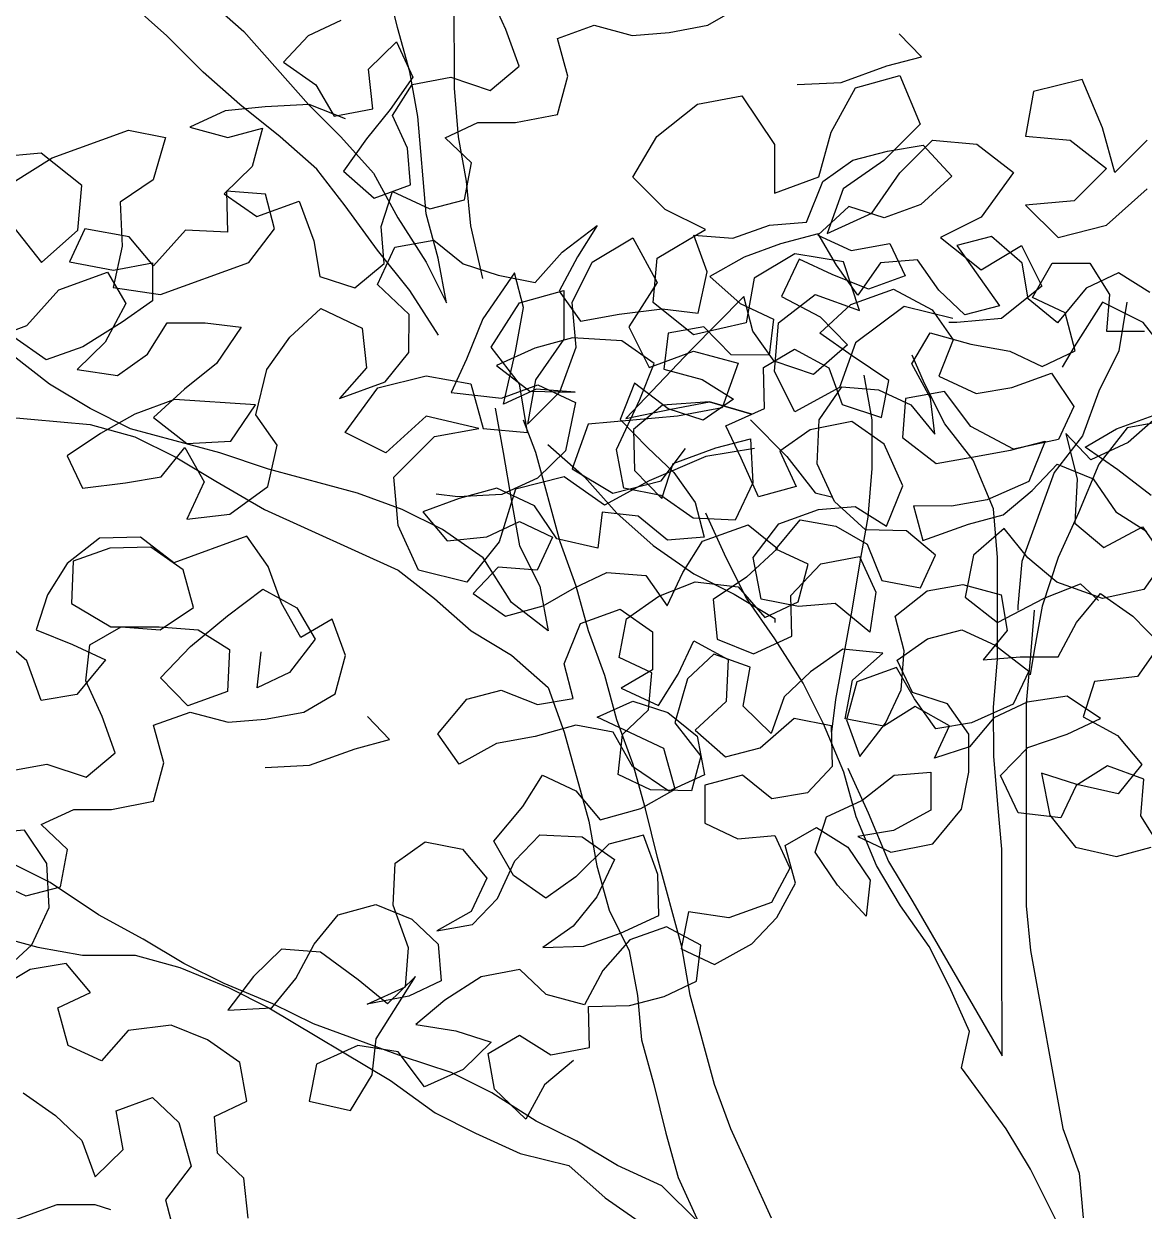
# Model space of a CAD drawing. Header units: millimetres. Extents: x 2622 to 2811, y 687 to 801.
# Drawn here: x 2710.1377 to 2710.4702, y 773.4373 to 773.7896 of the extents above; entities that cross this region are included whole.
import ezdxf

# ---------------------------------------------------------------- set-up
doc = ezdxf.new("R2010")
doc.units = ezdxf.units.MM
doc.layers.add('CHIOMA', color=94, linetype='Continuous')
doc.layers.add('tronco', color=36, linetype='Continuous')

msp = doc.modelspace()

# ---------------------------------------------------------------- linework, layer by layer
at = {"layer": 'CHIOMA'}
for p, q in [((2710.28078, 773.78789), (2710.27594, 773.79841)), ((2710.34068, 773.78917), (2710.34996, 773.79458)), ((2710.23174, 773.79055), (2710.22212, 773.78604)), ((2710.28472, 773.77704), (2710.28078, 773.78789)), ((2710.29606, 773.78525), (2710.30691, 773.78919)), ((2710.30691, 773.78919), (2710.31825, 773.78614)), ((2710.31825, 773.78614), (2710.32917, 773.78704)), ((2710.32917, 773.78704), (2710.34068, 773.78917)), ((2710.40406, 773.77984), (2710.3975, 773.78667)), ((2710.22212, 773.78604), (2710.21472, 773.77824)), ((2710.24003, 773.77617), (2710.24833, 773.78429)), ((2710.24833, 773.78429), (2710.25317, 773.77378)), ((2710.2991, 773.77408), (2710.29606, 773.78525)), ((2710.39379, 773.77714), (2710.40406, 773.77984)), ((2710.21472, 773.77824), (2710.22433, 773.77149)), ((2710.24125, 773.76434), (2710.24003, 773.77617)), ((2710.27609, 773.76982), (2710.28472, 773.77704)), ((2710.38023, 773.77222), (2710.39379, 773.77714)), ((2710.25317, 773.77378), (2710.24643, 773.76417)), ((2710.25292, 773.77164), (2710.26443, 773.77377)), ((2710.26443, 773.77377), (2710.27609, 773.76982)), ((2710.29605, 773.76274), (2710.2991, 773.77408)), ((2710.38447, 773.77065), (2710.39768, 773.77427)), ((2710.39768, 773.77427), (2710.40371, 773.75985)), ((2710.45178, 773.77311), (2710.43735, 773.7695)), ((2710.4578, 773.7587), (2710.45178, 773.77311)), ((2710.22433, 773.77149), (2710.22975, 773.76221)), ((2710.24708, 773.76236), (2710.25292, 773.77164)), ((2710.36717, 773.77157), (2710.38023, 773.77222)), ((2710.37727, 773.75742), (2710.38447, 773.77065)), ((2710.43735, 773.7695), (2710.43496, 773.75627)), ((2710.22236, 773.76566), (2710.20929, 773.76501)), ((2710.23312, 773.76138), (2710.22236, 773.76566)), ((2710.32558, 773.75617), (2710.33759, 773.7658)), ((2710.33759, 773.7658), (2710.35081, 773.76821)), ((2710.35081, 773.76821), (2710.36044, 773.7538)), ((2710.19746, 773.76379), (2710.18694, 773.75895)), ((2710.20929, 773.76501), (2710.19746, 773.76379)), ((2710.22975, 773.76221), (2710.24125, 773.76434)), ((2710.24643, 773.76417), (2710.23936, 773.75546)), ((2710.2516, 773.75274), (2710.24708, 773.76236)), ((2710.28364, 773.76028), (2710.29605, 773.76274)), ((2710.18694, 773.75895), (2710.19828, 773.7559)), ((2710.19828, 773.7559), (2710.20855, 773.7586)), ((2710.20855, 773.7586), (2710.2055, 773.74727)), ((2710.26277, 773.75578), (2710.27239, 773.76029)), ((2710.27239, 773.76029), (2710.28364, 773.76028)), ((2710.40371, 773.75985), (2710.3929, 773.74902)), ((2710.46142, 773.74548), (2710.4578, 773.7587)), ((2710.14614, 773.74984), (2710.16874, 773.75804)), ((2710.16874, 773.75804), (2710.17974, 773.7559)), ((2710.17974, 773.7559), (2710.17612, 773.74333)), ((2710.23936, 773.75546), (2710.23261, 773.74586)), ((2710.27057, 773.74838), (2710.26277, 773.75578)), ((2710.31838, 773.74414), (2710.32558, 773.75617)), ((2710.37367, 773.74419), (2710.37727, 773.75742)), ((2710.39771, 773.74542), (2710.40732, 773.75504)), ((2710.40732, 773.75504), (2710.42054, 773.75385)), ((2710.43496, 773.75627), (2710.44819, 773.75508)), ((2710.44819, 773.75508), (2710.45901, 773.74668)), ((2710.47102, 773.7551), (2710.46142, 773.74548)), ((2710.25249, 773.74182), (2710.2516, 773.75274)), ((2710.36044, 773.7538), (2710.36045, 773.73937)), ((2710.38373, 773.74912), (2710.394, 773.75182)), ((2710.394, 773.75182), (2710.4046, 773.75362)), ((2710.4046, 773.75362), (2710.41306, 773.74441)), ((2710.42054, 773.75385), (2710.43137, 773.74545)), ((2710.14288, 773.7512), (2710.12966, 773.74998)), ((2710.13447, 773.74253), (2710.14614, 773.74984)), ((2710.15491, 773.74159), (2710.14288, 773.7512)), ((2710.26843, 773.73737), (2710.27057, 773.74838)), ((2710.37477, 773.7428), (2710.38373, 773.74912)), ((2710.3929, 773.74902), (2710.38089, 773.7406)), ((2710.2055, 773.74727), (2710.1972, 773.73914)), ((2710.23261, 773.74586), (2710.24165, 773.73788)), ((2710.38931, 773.73339), (2710.39771, 773.74542)), ((2710.41306, 773.74441), (2710.40385, 773.73596)), ((2710.43137, 773.74545), (2710.42176, 773.73222)), ((2710.45901, 773.74668), (2710.4494, 773.73705)), ((2710.15372, 773.72837), (2710.15491, 773.74159)), ((2710.17612, 773.74333), (2710.16626, 773.73668)), ((2710.24165, 773.73788), (2710.25249, 773.74182)), ((2710.328, 773.73454), (2710.31838, 773.74414)), ((2710.36045, 773.73937), (2710.37367, 773.74419)), ((2710.36992, 773.7308), (2710.37477, 773.7428)), ((2710.1972, 773.73914), (2710.20681, 773.7324)), ((2710.19781, 773.73995), (2710.19813, 773.72779)), ((2710.20939, 773.73904), (2710.19781, 773.73995)), ((2710.2121, 773.72877), (2710.20939, 773.73904)), ((2710.2437, 773.72942), (2710.24707, 773.73985)), ((2710.24707, 773.73985), (2710.25816, 773.73467)), ((2710.25816, 773.73467), (2710.26843, 773.73737)), ((2710.38089, 773.7406), (2710.37609, 773.72737)), ((2710.45903, 773.72985), (2710.47104, 773.74068)), ((2710.16626, 773.73668), (2710.16691, 773.72362)), ((2710.20681, 773.7324), (2710.21946, 773.73699)), ((2710.21946, 773.73699), (2710.22373, 773.72524)), ((2710.34003, 773.72854), (2710.328, 773.73454)), ((2710.38257, 773.7354), (2710.37337, 773.72694)), ((2710.39301, 773.73202), (2710.38257, 773.7354)), ((2710.40385, 773.73596), (2710.39301, 773.73202)), ((2710.4494, 773.73705), (2710.43498, 773.73584)), ((2710.43498, 773.73584), (2710.44461, 773.72623)), ((2710.35899, 773.72991), (2710.36992, 773.7308)), ((2710.37609, 773.72737), (2710.38931, 773.73339)), ((2710.42176, 773.73222), (2710.40975, 773.7262)), ((2710.13448, 773.72955), (2710.14291, 773.71874)), ((2710.14291, 773.71874), (2710.15372, 773.72837)), ((2710.15582, 773.7288), (2710.15121, 773.71894)), ((2710.16896, 773.72641), (2710.15582, 773.7288)), ((2710.18564, 773.72837), (2710.17619, 773.71778)), ((2710.19813, 773.72779), (2710.18564, 773.72837)), ((2710.20445, 773.71883), (2710.2121, 773.72877)), ((2710.24459, 773.71849), (2710.2437, 773.72942)), ((2710.29745, 773.72189), (2710.30789, 773.72977)), ((2710.30789, 773.72977), (2710.30205, 773.72049)), ((2710.32561, 773.72011), (2710.34003, 773.72854)), ((2710.33656, 773.72688), (2710.34814, 773.72597)), ((2710.3405, 773.71603), (2710.33656, 773.72688)), ((2710.34814, 773.72597), (2710.35899, 773.72991)), ((2710.37346, 773.72731), (2710.36228, 773.72428)), ((2710.37337, 773.72694), (2710.38322, 773.72233)), ((2710.37888, 773.71803), (2710.37346, 773.72731)), ((2710.44461, 773.72623), (2710.45903, 773.72985)), ((2710.16691, 773.72362), (2710.16419, 773.71138)), ((2710.17619, 773.71778), (2710.16896, 773.72641)), ((2710.22373, 773.72524), (2710.22553, 773.71464)), ((2710.24265, 773.71223), (2710.24783, 773.72332)), ((2710.24783, 773.72332), (2710.25933, 773.72545)), ((2710.25933, 773.72545), (2710.26804, 773.71838)), ((2710.30638, 773.71889), (2710.3184, 773.72611)), ((2710.3184, 773.72611), (2710.32562, 773.7129)), ((2710.36228, 773.72428), (2710.35144, 773.72035)), ((2710.38322, 773.72233), (2710.39473, 773.72446)), ((2710.39473, 773.72446), (2710.39924, 773.71485)), ((2710.40975, 773.7262), (2710.42178, 773.71659)), ((2710.42489, 773.72654), (2710.41462, 773.72384)), ((2710.41462, 773.72384), (2710.42726, 773.70592)), ((2710.42178, 773.71659), (2710.43379, 773.72382)), ((2710.43392, 773.71857), (2710.42489, 773.72654)), ((2710.43379, 773.72382), (2710.43981, 773.7118)), ((2710.28948, 773.71286), (2710.29745, 773.72189)), ((2710.30205, 773.72049), (2710.29654, 773.71031)), ((2710.32442, 773.70689), (2710.32561, 773.72011)), ((2710.35144, 773.72035), (2710.34125, 773.7146)), ((2710.36648, 773.72135), (2710.35447, 773.71413)), ((2710.36778, 773.7198), (2710.36259, 773.70871)), ((2710.38091, 773.71896), (2710.36648, 773.72135)), ((2710.37763, 773.71519), (2710.36778, 773.7198)), ((2710.15121, 773.71894), (2710.16436, 773.71655)), ((2710.16436, 773.71655), (2710.17586, 773.71868)), ((2710.17586, 773.71868), (2710.17585, 773.70743)), ((2710.17824, 773.70932), (2710.20445, 773.71883)), ((2710.23596, 773.71127), (2710.24459, 773.71849)), ((2710.26804, 773.71838), (2710.27847, 773.715)), ((2710.30038, 773.70687), (2710.30638, 773.71889)), ((2710.3852, 773.70907), (2710.37888, 773.71803)), ((2710.38573, 773.70454), (2710.38091, 773.71896)), ((2710.39194, 773.71868), (2710.3852, 773.70907)), ((2710.40287, 773.71957), (2710.39194, 773.71868)), ((2710.40919, 773.71062), (2710.40287, 773.71957)), ((2710.43572, 773.70797), (2710.43392, 773.71857)), ((2710.43708, 773.70842), (2710.44283, 773.71861)), ((2710.44283, 773.71861), (2710.45408, 773.71861)), ((2710.45408, 773.71861), (2710.45992, 773.70933)), ((2710.14809, 773.71065), (2710.16255, 773.7159)), ((2710.16255, 773.7159), (2710.16797, 773.70661)), ((2710.22553, 773.71464), (2710.23596, 773.71127)), ((2710.28332, 773.71574), (2710.27394, 773.70211)), ((2710.27847, 773.715), (2710.28948, 773.71286)), ((2710.28602, 773.70547), (2710.28332, 773.71574)), ((2710.32562, 773.7129), (2710.31722, 773.69967)), ((2710.33778, 773.70379), (2710.3405, 773.71603)), ((2710.34125, 773.7146), (2710.35028, 773.70663)), ((2710.35447, 773.71413), (2710.35207, 773.7009)), ((2710.38839, 773.71091), (2710.37763, 773.71519)), ((2710.39924, 773.71485), (2710.38839, 773.71091)), ((2710.46259, 773.71568), (2710.45298, 773.71116)), ((2710.47187, 773.70984), (2710.46259, 773.71568)), ((2710.13863, 773.70006), (2710.14809, 773.71065)), ((2710.16419, 773.71138), (2710.17824, 773.70932)), ((2710.25201, 773.70335), (2710.24265, 773.71223)), ((2710.28476, 773.70685), (2710.29798, 773.71047)), ((2710.29654, 773.71031), (2710.30286, 773.70135)), ((2710.29798, 773.71047), (2710.29799, 773.69604)), ((2710.36169, 773.70091), (2710.3725, 773.70934)), ((2710.3725, 773.70934), (2710.38573, 773.70454)), ((2710.38314, 773.70628), (2710.39579, 773.71087)), ((2710.39579, 773.71087), (2710.40721, 773.70478)), ((2710.41699, 773.70322), (2710.40919, 773.71062)), ((2710.43981, 773.7118), (2710.4278, 773.70217)), ((2710.45298, 773.71116), (2710.44443, 773.7009)), ((2710.45992, 773.70933), (2710.45902, 773.69841)), ((2710.16797, 773.70661), (2710.16188, 773.69519)), ((2710.17585, 773.70743), (2710.16689, 773.70111)), ((2710.27635, 773.69362), (2710.28476, 773.70685)), ((2710.3016, 773.69364), (2710.30038, 773.70687)), ((2710.33645, 773.69728), (2710.32442, 773.70689)), ((2710.35134, 773.70872), (2710.33564, 773.69279)), ((2710.35028, 773.70663), (2710.36013, 773.70202)), ((2710.35404, 773.69844), (2710.35134, 773.70872)), ((2710.36259, 773.70871), (2710.37401, 773.70262)), ((2710.37393, 773.69782), (2710.38314, 773.70628)), ((2710.39895, 773.70575), (2710.38453, 773.69492)), ((2710.41338, 773.70216), (2710.39895, 773.70575)), ((2710.42726, 773.70592), (2710.41699, 773.70322)), ((2710.44443, 773.7009), (2710.43572, 773.70797)), ((2710.4467, 773.7039), (2710.43708, 773.70842)), ((2710.45785, 773.70701), (2710.44944, 773.69378)), ((2710.46987, 773.70101), (2710.45785, 773.70701)), ((2710.2166, 773.69664), (2710.2258, 773.7051)), ((2710.2258, 773.7051), (2710.23812, 773.69934)), ((2710.252, 773.6921), (2710.25201, 773.70335)), ((2710.27394, 773.70211), (2710.26909, 773.69012)), ((2710.28363, 773.69233), (2710.28602, 773.70547)), ((2710.30286, 773.70135), (2710.31436, 773.70348)), ((2710.31436, 773.70348), (2710.3271, 773.70503)), ((2710.3271, 773.70503), (2710.33778, 773.70379)), ((2710.37401, 773.70262), (2710.38214, 773.69432)), ((2710.40721, 773.70478), (2710.41353, 773.69582)), ((2710.4278, 773.70217), (2710.41458, 773.70096)), ((2710.44974, 773.69257), (2710.4467, 773.7039)), ((2710.11513, 773.69153), (2710.13863, 773.70006)), ((2710.16689, 773.70111), (2710.15522, 773.6938)), ((2710.17445, 773.69157), (2710.18028, 773.70085)), ((2710.18028, 773.70085), (2710.19154, 773.70085)), ((2710.19154, 773.70085), (2710.20222, 773.69961)), ((2710.20222, 773.69961), (2710.1949, 773.68877)), ((2710.23812, 773.69934), (2710.23935, 773.68751)), ((2710.31722, 773.69967), (2710.32324, 773.68765)), ((2710.33951, 773.69965), (2710.32891, 773.69785)), ((2710.35207, 773.7009), (2710.33645, 773.69728)), ((2710.34764, 773.69135), (2710.33951, 773.69965)), ((2710.36013, 773.70202), (2710.35889, 773.69134)), ((2710.3605, 773.68649), (2710.36169, 773.70091)), ((2710.41458, 773.70096), (2710.41218, 773.70096)), ((2710.4783, 773.6902), (2710.46987, 773.70101)), ((2710.14438, 773.68987), (2710.13477, 773.69661)), ((2710.16188, 773.69519), (2710.15358, 773.68707)), ((2710.20985, 773.68703), (2710.2166, 773.69664)), ((2710.30056, 773.69642), (2710.28938, 773.69339)), ((2710.29799, 773.69604), (2710.28959, 773.68402)), ((2710.31518, 773.69559), (2710.30056, 773.69642)), ((2710.32479, 773.68885), (2710.31518, 773.69559)), ((2710.32891, 773.69785), (2710.32767, 773.68717)), ((2710.36036, 773.68948), (2710.35404, 773.69844)), ((2710.38354, 773.69108), (2710.37393, 773.69782)), ((2710.40127, 773.68868), (2710.40669, 773.69796)), ((2710.40669, 773.69796), (2710.41877, 773.6946)), ((2710.41353, 773.69582), (2710.40925, 773.68506)), ((2710.45902, 773.69841), (2710.47028, 773.69841)), ((2710.15522, 773.6938), (2710.14438, 773.68987)), ((2710.16549, 773.68525), (2710.17445, 773.69157)), ((2710.24493, 773.68339), (2710.252, 773.6921)), ((2710.28478, 773.68281), (2710.27635, 773.69362)), ((2710.28938, 773.69339), (2710.27796, 773.68822)), ((2710.28009, 773.67672), (2710.28363, 773.69233)), ((2710.2968, 773.68042), (2710.3016, 773.69364)), ((2710.33564, 773.69279), (2710.3164, 773.67251)), ((2710.32324, 773.68765), (2710.33646, 773.69247)), ((2710.33646, 773.69247), (2710.34968, 773.68888)), ((2710.35717, 773.68764), (2710.36645, 773.69306)), ((2710.36645, 773.69306), (2710.37664, 773.68755)), ((2710.38214, 773.69432), (2710.37203, 773.68553)), ((2710.38453, 773.69492), (2710.37974, 773.6817)), ((2710.41877, 773.6946), (2710.43027, 773.69247)), ((2710.43027, 773.69247), (2710.43989, 773.68796)), ((2710.43989, 773.68796), (2710.44974, 773.69257)), ((2710.44944, 773.69378), (2710.44584, 773.68777)), ((2710.1949, 773.68877), (2710.18537, 773.68121)), ((2710.26909, 773.69012), (2710.26448, 773.68026)), ((2710.27796, 773.68822), (2710.2879, 773.68057)), ((2710.32051, 773.67809), (2710.32479, 773.68885)), ((2710.34968, 773.68888), (2710.34489, 773.67565)), ((2710.35889, 773.69134), (2710.34764, 773.69135)), ((2710.37203, 773.68553), (2710.36036, 773.68948)), ((2710.39438, 773.68376), (2710.38354, 773.69108)), ((2710.40678, 773.67849), (2710.40127, 773.68868)), ((2710.15358, 773.68707), (2710.16549, 773.68525)), ((2710.20656, 773.67356), (2710.20985, 773.68703)), ((2710.23935, 773.68751), (2710.23137, 773.67847)), ((2710.24271, 773.68157), (2710.25713, 773.68519)), ((2710.25713, 773.68519), (2710.27035, 773.6828)), ((2710.32767, 773.68717), (2710.33901, 773.68412)), ((2710.35749, 773.67548), (2710.35717, 773.68764)), ((2710.36652, 773.67447), (2710.3605, 773.68649)), ((2710.37664, 773.68755), (2710.38057, 773.6767)), ((2710.40925, 773.68506), (2710.42034, 773.67988)), ((2710.43094, 773.68168), (2710.44269, 773.68595)), ((2710.44269, 773.68595), (2710.44934, 773.67608)), ((2710.18537, 773.68121), (2710.17616, 773.67276)), ((2710.23137, 773.67847), (2710.24493, 773.68339)), ((2710.23311, 773.66834), (2710.24271, 773.68157)), ((2710.27035, 773.6828), (2710.27397, 773.66958)), ((2710.27943, 773.67853), (2710.29028, 773.68246)), ((2710.2897, 773.68123), (2710.28009, 773.67672)), ((2710.2872, 773.66839), (2710.28478, 773.68281)), ((2710.28959, 773.68402), (2710.28719, 773.67079)), ((2710.30129, 773.68032), (2710.2897, 773.68123)), ((2710.29028, 773.68246), (2710.30137, 773.67728)), ((2710.31896, 773.68298), (2710.31468, 773.67222)), ((2710.3289, 773.67534), (2710.31896, 773.68298)), ((2710.33901, 773.68412), (2710.34829, 773.67828)), ((2710.37974, 773.6817), (2710.36652, 773.67447)), ((2710.37376, 773.67206), (2710.38041, 773.68193)), ((2710.38041, 773.68193), (2710.39134, 773.68103)), ((2710.39134, 773.68103), (2710.40095, 773.67652)), ((2710.39224, 773.67275), (2710.39438, 773.68376)), ((2710.42034, 773.67988), (2710.43094, 773.68168)), ((2710.18241, 773.67809), (2710.17066, 773.67383)), ((2710.20648, 773.6766), (2710.18241, 773.67809)), ((2710.26448, 773.68026), (2710.27943, 773.67853)), ((2710.28719, 773.67079), (2710.2968, 773.68042)), ((2710.2879, 773.68057), (2710.30129, 773.68032)), ((2710.3136, 773.66331), (2710.32051, 773.67809)), ((2710.34829, 773.67828), (2710.33933, 773.67196)), ((2710.39939, 773.67842), (2710.39848, 773.66683)), ((2710.41089, 773.68054), (2710.39939, 773.67842)), ((2710.40802, 773.66781), (2710.40678, 773.67849)), ((2710.41877, 773.67011), (2710.41089, 773.68054)), ((2710.19916, 773.66576), (2710.20648, 773.6766)), ((2710.27757, 773.67559), (2710.27999, 773.66237)), ((2710.30137, 773.67728), (2710.2984, 773.6629)), ((2710.3164, 773.67251), (2710.32971, 773.67529)), ((2710.32725, 773.67644), (2710.31862, 773.66922)), ((2710.34121, 773.67742), (2710.32725, 773.67644)), ((2710.33933, 773.67196), (2710.3289, 773.67534)), ((2710.32971, 773.67529), (2710.34121, 773.67742)), ((2710.34489, 773.67565), (2710.33167, 773.67324)), ((2710.35378, 773.6738), (2710.34121, 773.67742)), ((2710.34121, 773.67742), (2710.35378, 773.6738)), ((2710.34607, 773.67032), (2710.35749, 773.67548)), ((2710.38057, 773.6767), (2710.39224, 773.67275)), ((2710.40095, 773.67652), (2710.40802, 773.66781)), ((2710.44934, 773.67608), (2710.44473, 773.66623)), ((2710.17066, 773.67383), (2710.16047, 773.66808)), ((2710.17616, 773.67276), (2710.1861, 773.66511)), ((2710.21288, 773.6646), (2710.20656, 773.67356)), ((2710.25714, 773.67317), (2710.24513, 773.66234)), ((2710.27277, 773.66958), (2710.25714, 773.67317)), ((2710.28961, 773.66238), (2710.28599, 773.67199)), ((2710.30522, 773.67081), (2710.30043, 773.65758)), ((2710.33167, 773.67324), (2710.30522, 773.67081)), ((2710.31468, 773.67222), (2710.32281, 773.66392)), ((2710.38345, 773.67161), (2710.37104, 773.66915)), ((2710.37311, 773.659), (2710.37376, 773.67206)), ((2710.39306, 773.66486), (2710.38345, 773.67161)), ((2710.46199, 773.66942), (2710.47283, 773.67336)), ((2710.47448, 773.67336), (2710.46545, 773.66538)), ((2710.16047, 773.66808), (2710.1506, 773.66144)), ((2710.24513, 773.66234), (2710.23311, 773.66834)), ((2710.24754, 773.65513), (2710.25955, 773.66716)), ((2710.25955, 773.66716), (2710.27277, 773.66958)), ((2710.27397, 773.66958), (2710.2872, 773.66839)), ((2710.31862, 773.66922), (2710.31894, 773.65706)), ((2710.35058, 773.6607), (2710.34607, 773.67032)), ((2710.37104, 773.66915), (2710.36208, 773.66283)), ((2710.43142, 773.66344), (2710.41877, 773.67011)), ((2710.44696, 773.668), (2710.45026, 773.65453)), ((2710.45436, 773.6602), (2710.44696, 773.668)), ((2710.4527, 773.66401), (2710.46199, 773.66942)), ((2710.17845, 773.65517), (2710.18552, 773.66388)), ((2710.18552, 773.66388), (2710.19126, 773.65369)), ((2710.1861, 773.66511), (2710.19916, 773.66576)), ((2710.21016, 773.65236), (2710.21288, 773.6646)), ((2710.29321, 773.66479), (2710.30404, 773.65518)), ((2710.32281, 773.66392), (2710.33061, 773.65652)), ((2710.32688, 773.654), (2710.33408, 773.66362)), ((2710.33044, 773.65919), (2710.34309, 773.66378)), ((2710.35451, 773.66364), (2710.34009, 773.66123)), ((2710.34309, 773.66378), (2710.35337, 773.66649)), ((2710.35337, 773.66649), (2710.35402, 773.65342)), ((2710.39855, 773.65254), (2710.39306, 773.66486)), ((2710.39848, 773.66683), (2710.40841, 773.65919)), ((2710.43052, 773.66312), (2710.44079, 773.66582)), ((2710.44473, 773.66623), (2710.43142, 773.66344)), ((2710.44079, 773.66582), (2710.43593, 773.65383)), ((2710.46231, 773.65726), (2710.4527, 773.66401)), ((2710.46545, 773.66538), (2710.45436, 773.6602)), ((2710.1506, 773.66144), (2710.15511, 773.65182)), ((2710.2984, 773.6629), (2710.2901, 773.65478)), ((2710.31573, 773.6518), (2710.3136, 773.66331)), ((2710.34009, 773.66123), (2710.32327, 773.654)), ((2710.35575, 773.64928), (2710.35058, 773.6607)), ((2710.36208, 773.66283), (2710.36692, 773.65231)), ((2710.40841, 773.65919), (2710.41901, 773.66099)), ((2710.41901, 773.66099), (2710.43052, 773.66312)), ((2710.30043, 773.65758), (2710.31245, 773.65038)), ((2710.31894, 773.65706), (2710.32707, 773.64876)), ((2710.32707, 773.64876), (2710.33044, 773.65919)), ((2710.33061, 773.65652), (2710.33693, 773.64756)), ((2710.3783, 773.64791), (2710.37311, 773.659)), ((2710.43692, 773.65112), (2710.44432, 773.65892)), ((2710.44432, 773.65892), (2710.45508, 773.65464)), ((2710.47224, 773.64962), (2710.46231, 773.65726)), ((2710.15511, 773.65182), (2710.16785, 773.65337)), ((2710.16785, 773.65337), (2710.17845, 773.65517)), ((2710.19126, 773.65369), (2710.18608, 773.6426)), ((2710.24876, 773.64071), (2710.24754, 773.65513)), ((2710.2901, 773.65478), (2710.27958, 773.64994)), ((2710.29803, 773.65518), (2710.28361, 773.65156)), ((2710.31005, 773.64677), (2710.29803, 773.65518)), ((2710.30404, 773.65518), (2710.31366, 773.64437)), ((2710.32327, 773.654), (2710.31005, 773.64677)), ((2710.31245, 773.65038), (2710.32688, 773.654)), ((2710.35402, 773.65342), (2710.34883, 773.64233)), ((2710.43593, 773.65383), (2710.42361, 773.64833)), ((2710.45026, 773.65453), (2710.44961, 773.64147)), ((2710.45508, 773.65464), (2710.46173, 773.64478)), ((2710.19882, 773.64415), (2710.21016, 773.65236)), ((2710.26652, 773.64929), (2710.26011, 773.65003)), ((2710.27958, 773.64994), (2710.26652, 773.64929)), ((2710.27811, 773.65179), (2710.26694, 773.64876)), ((2710.2892, 773.64661), (2710.27811, 773.65179)), ((2710.28361, 773.65156), (2710.27881, 773.63593)), ((2710.32674, 773.64966), (2710.31573, 773.6518)), ((2710.33635, 773.64292), (2710.32674, 773.64966)), ((2710.36692, 773.65231), (2710.35575, 773.64928)), ((2710.3937, 773.64055), (2710.39855, 773.65254)), ((2710.42829, 773.64389), (2710.43692, 773.65112)), ((2710.26694, 773.64876), (2710.25609, 773.64482)), ((2710.29585, 773.63675), (2710.2892, 773.64661)), ((2710.33693, 773.64756), (2710.33964, 773.63729)), ((2710.37349, 773.64549), (2710.38442, 773.64638)), ((2710.3875, 773.63946), (2710.3783, 773.64791)), ((2710.38442, 773.64638), (2710.3937, 773.64055)), ((2710.40175, 773.64654), (2710.40446, 773.63627)), ((2710.41301, 773.64653), (2710.40175, 773.64654)), ((2710.42361, 773.64833), (2710.41301, 773.64653)), ((2710.18608, 773.6426), (2710.19882, 773.64415)), ((2710.25609, 773.64482), (2710.26331, 773.63619)), ((2710.30933, 773.64471), (2710.30809, 773.63403)), ((2710.32001, 773.64347), (2710.30933, 773.64471)), ((2710.32871, 773.6364), (2710.32001, 773.64347)), ((2710.34883, 773.64233), (2710.33635, 773.64292)), ((2710.36089, 773.63377), (2710.36811, 773.6424)), ((2710.36174, 773.64122), (2710.37349, 773.64549)), ((2710.36811, 773.6424), (2710.37871, 773.6406)), ((2710.41802, 773.64119), (2710.42829, 773.64389)), ((2710.46173, 773.64478), (2710.47101, 773.63894)), ((2710.25478, 773.62749), (2710.24876, 773.64071)), ((2710.27514, 773.63742), (2710.28476, 773.64193)), ((2710.28476, 773.64193), (2710.29462, 773.63732)), ((2710.33906, 773.63606), (2710.35262, 773.64098)), ((2710.35262, 773.64098), (2710.36132, 773.63391)), ((2710.35409, 773.63129), (2710.36174, 773.64122)), ((2710.37871, 773.6406), (2710.388, 773.63518)), ((2710.39966, 773.63914), (2710.3875, 773.63946)), ((2710.40829, 773.63191), (2710.39966, 773.63914)), ((2710.40446, 773.63627), (2710.41802, 773.64119)), ((2710.42858, 773.63989), (2710.41955, 773.63192)), ((2710.43565, 773.63119), (2710.42858, 773.63989)), ((2710.44961, 773.64147), (2710.45824, 773.63424)), ((2710.45824, 773.63424), (2710.46966, 773.64033)), ((2710.46966, 773.64033), (2710.4764, 773.63072)), ((2710.16012, 773.63701), (2710.15058, 773.62946)), ((2710.17228, 773.63733), (2710.16012, 773.63701)), ((2710.18221, 773.62969), (2710.17228, 773.63733)), ((2710.20391, 773.63756), (2710.18221, 773.62969)), ((2710.21023, 773.6286), (2710.20391, 773.63756)), ((2710.26331, 773.63619), (2710.27514, 773.63742)), ((2710.27881, 773.63593), (2710.26921, 773.6239)), ((2710.29462, 773.63732), (2710.29001, 773.62747)), ((2710.30809, 773.63403), (2710.29585, 773.63675)), ((2710.33964, 773.63729), (2710.32871, 773.6364)), ((2710.33322, 773.62678), (2710.33906, 773.63606)), ((2710.388, 773.63518), (2710.39228, 773.62443)), ((2710.16324, 773.63405), (2710.15239, 773.63012)), ((2710.1754, 773.63437), (2710.16324, 773.63405)), ((2710.185, 773.62763), (2710.1754, 773.63437)), ((2710.36132, 773.63391), (2710.35212, 773.62545)), ((2710.3705, 773.62926), (2710.36089, 773.63377)), ((2710.40378, 773.6223), (2710.40829, 773.63191)), ((2710.41955, 773.63192), (2710.41709, 773.61951)), ((2710.15058, 773.62946), (2710.14474, 773.62018)), ((2710.15239, 773.63012), (2710.15181, 773.61763)), ((2710.21416, 773.61775), (2710.21023, 773.6286)), ((2710.27843, 773.62838), (2710.27103, 773.62058)), ((2710.29001, 773.62747), (2710.27843, 773.62838)), ((2710.35655, 773.61888), (2710.35409, 773.63129)), ((2710.36534, 773.62002), (2710.37422, 773.62938)), ((2710.36747, 773.61808), (2710.3705, 773.62926)), ((2710.37422, 773.62938), (2710.38572, 773.63151)), ((2710.38572, 773.63151), (2710.39056, 773.62099)), ((2710.44428, 773.62396), (2710.43565, 773.63119)), ((2710.4764, 773.63072), (2710.47008, 773.62176)), ((2710.18804, 773.61646), (2710.185, 773.62763)), ((2710.26921, 773.6239), (2710.25478, 773.62749)), ((2710.3011, 773.62228), (2710.31071, 773.62679)), ((2710.31071, 773.62679), (2710.32229, 773.62588)), ((2710.32229, 773.62588), (2710.32862, 773.61693)), ((2710.32862, 773.61693), (2710.33322, 773.62678)), ((2710.35212, 773.62545), (2710.34225, 773.61881)), ((2710.19814, 773.61398), (2710.20858, 773.62186)), ((2710.20858, 773.62186), (2710.21876, 773.61635)), ((2710.29181, 773.61687), (2710.3011, 773.62228)), ((2710.32614, 773.61978), (2710.3369, 773.62406)), ((2710.3369, 773.62406), (2710.34964, 773.62251)), ((2710.34964, 773.62251), (2710.35761, 773.61348)), ((2710.39228, 773.62443), (2710.40378, 773.6223)), ((2710.39623, 773.61384), (2710.40576, 773.6214)), ((2710.40576, 773.6214), (2710.41636, 773.6232)), ((2710.41636, 773.6232), (2710.4277, 773.62015)), ((2710.4405, 773.6192), (2710.45126, 773.62348)), ((2710.45784, 773.61904), (2710.44428, 773.62396)), ((2710.45126, 773.62348), (2710.45661, 773.61847)), ((2710.47008, 773.62176), (2710.45784, 773.61904)), ((2710.14474, 773.62018), (2710.14137, 773.60975)), ((2710.15181, 773.61763), (2710.16355, 773.61064)), ((2710.21991, 773.60756), (2710.21416, 773.61775)), ((2710.27103, 773.62058), (2710.28063, 773.61383)), ((2710.31654, 773.61304), (2710.32614, 773.61978)), ((2710.34225, 773.61881), (2710.34348, 773.60698)), ((2710.36756, 773.61674), (2710.35655, 773.61888)), ((2710.35761, 773.61348), (2710.36747, 773.61808)), ((2710.36566, 773.60787), (2710.36534, 773.62002)), ((2710.37848, 773.61763), (2710.36756, 773.61674)), ((2710.38875, 773.60908), (2710.37848, 773.61763)), ((2710.39056, 773.62099), (2710.38875, 773.60908)), ((2710.41709, 773.61951), (2710.42663, 773.61196)), ((2710.42663, 773.61196), (2710.4405, 773.6192)), ((2710.4277, 773.62015), (2710.4295, 773.60955)), ((2710.45012, 773.61192), (2710.45719, 773.62062)), ((2710.45719, 773.62062), (2710.4668, 773.61388)), ((2710.17817, 773.60981), (2710.18804, 773.61646)), ((2710.21876, 773.61635), (2710.22418, 773.60707)), ((2710.28063, 773.61383), (2710.29181, 773.61687)), ((2710.3029, 773.61168), (2710.31465, 773.61595)), ((2710.31465, 773.61595), (2710.32426, 773.60921)), ((2710.1573, 773.6053), (2710.16659, 773.61072)), ((2710.16355, 773.61064), (2710.17785, 773.61071)), ((2710.16659, 773.61072), (2710.17817, 773.60981)), ((2710.17785, 773.61071), (2710.18943, 773.6098)), ((2710.18713, 773.60487), (2710.19814, 773.61398)), ((2710.2292, 773.61298), (2710.21991, 773.60756)), ((2710.23313, 773.60213), (2710.2292, 773.61298)), ((2710.29804, 773.59969), (2710.3029, 773.61168)), ((2710.31441, 773.60154), (2710.31654, 773.61304)), ((2710.39893, 773.60357), (2710.39623, 773.61384)), ((2710.44461, 773.60174), (2710.45012, 773.61192)), ((2710.4668, 773.61388), (2710.47493, 773.60558)), ((2710.13857, 773.60055), (2710.12954, 773.60852)), ((2710.14137, 773.60975), (2710.15213, 773.60547)), ((2710.18943, 773.6098), (2710.19871, 773.60396)), ((2710.22418, 773.60707), (2710.21653, 773.59713)), ((2710.32426, 773.60921), (2710.32425, 773.59795)), ((2710.34348, 773.60698), (2710.35424, 773.6027)), ((2710.35424, 773.6027), (2710.36566, 773.60787)), ((2710.39688, 773.60078), (2710.40584, 773.6071)), ((2710.40584, 773.6071), (2710.41611, 773.60981)), ((2710.41611, 773.60981), (2710.42596, 773.6052)), ((2710.4295, 773.60955), (2710.42243, 773.60085)), ((2710.15213, 773.60547), (2710.16198, 773.60086)), ((2710.15607, 773.59462), (2710.1573, 773.6053)), ((2710.17825, 773.59551), (2710.18713, 773.60487)), ((2710.19871, 773.60396), (2710.19813, 773.59147)), ((2710.33189, 773.59663), (2710.3365, 773.60649)), ((2710.3365, 773.60649), (2710.34668, 773.60098)), ((2710.38079, 773.60404), (2710.37118, 773.5973)), ((2710.39262, 773.60282), (2710.38079, 773.60404)), ((2710.39802, 773.59199), (2710.39893, 773.60357)), ((2710.42596, 773.6052), (2710.4359, 773.59755)), ((2710.47493, 773.60558), (2710.46819, 773.59597)), ((2710.14283, 773.5888), (2710.13857, 773.60055)), ((2710.16198, 773.60086), (2710.15343, 773.5906)), ((2710.20692, 773.59262), (2710.20816, 773.6033)), ((2710.23009, 773.5908), (2710.23313, 773.60213)), ((2710.32402, 773.59702), (2710.31441, 773.60154)), ((2710.34242, 773.60262), (2710.33462, 773.59522)), ((2710.35327, 773.59869), (2710.34242, 773.60262)), ((2710.34668, 773.60098), (2710.3461, 773.58849)), ((2710.38359, 773.59484), (2710.39262, 773.60282)), ((2710.40139, 773.59117), (2710.39688, 773.60078)), ((2710.42243, 773.60085), (2710.43335, 773.60174)), ((2710.43335, 773.60174), (2710.44461, 773.60174)), ((2710.21653, 773.59713), (2710.20692, 773.59262)), ((2710.30075, 773.58942), (2710.29804, 773.59969)), ((2710.32425, 773.59795), (2710.31496, 773.59253)), ((2710.32312, 773.5861), (2710.32402, 773.59702)), ((2710.32605, 773.58735), (2710.33189, 773.59663)), ((2710.35114, 773.58718), (2710.35327, 773.59869)), ((2710.37118, 773.5973), (2710.36338, 773.5899)), ((2710.39663, 773.59864), (2710.38488, 773.59438)), ((2710.40205, 773.58936), (2710.39663, 773.59864)), ((2710.4359, 773.59755), (2710.43129, 773.5877)), ((2710.16091, 773.5841), (2710.15607, 773.59462)), ((2710.18638, 773.58721), (2710.17825, 773.59551)), ((2710.33462, 773.59522), (2710.33093, 773.58224)), ((2710.38146, 773.58334), (2710.38359, 773.59484)), ((2710.38488, 773.59438), (2710.38183, 773.58304)), ((2710.45545, 773.59442), (2710.45208, 773.58399)), ((2710.46819, 773.59597), (2710.45545, 773.59442)), ((2710.15343, 773.5906), (2710.14283, 773.5888)), ((2710.19813, 773.59147), (2710.18638, 773.58721)), ((2710.2208, 773.58538), (2710.23009, 773.5908)), ((2710.26912, 773.58919), (2710.27939, 773.5919)), ((2710.27939, 773.5919), (2710.29015, 773.58762)), ((2710.29015, 773.58762), (2710.30075, 773.58942)), ((2710.31496, 773.59253), (2710.32605, 773.58735)), ((2710.36338, 773.5899), (2710.35944, 773.57905)), ((2710.39341, 773.58213), (2710.39802, 773.59199)), ((2710.41182, 773.58779), (2710.40139, 773.59117)), ((2710.40837, 773.5804), (2710.40205, 773.58936)), ((2710.44734, 773.59012), (2710.43543, 773.5883)), ((2710.4572, 773.58347), (2710.44734, 773.59012)), ((2710.26057, 773.57893), (2710.26912, 773.58919)), ((2710.30789, 773.58383), (2710.31841, 773.58867)), ((2710.31532, 773.5787), (2710.32312, 773.5861)), ((2710.31841, 773.58867), (2710.32884, 773.5853)), ((2710.3461, 773.58849), (2710.33689, 773.58003)), ((2710.35944, 773.57905), (2710.35114, 773.58718)), ((2710.40224, 773.58705), (2710.39296, 773.58121)), ((2710.41243, 773.58131), (2710.40224, 773.58705)), ((2710.41814, 773.57883), (2710.41182, 773.58779)), ((2710.43129, 773.5877), (2710.41897, 773.5822)), ((2710.43543, 773.5883), (2710.42557, 773.5837)), ((2710.16484, 773.57326), (2710.16091, 773.5841)), ((2710.17619, 773.58146), (2710.18703, 773.5854)), ((2710.18703, 773.5854), (2710.19837, 773.58235)), ((2710.19837, 773.58235), (2710.2093, 773.58325)), ((2710.2093, 773.58325), (2710.2208, 773.58538)), ((2710.24626, 773.57723), (2710.23969, 773.58405)), ((2710.3276, 773.57462), (2710.30789, 773.58383)), ((2710.32884, 773.5853), (2710.33755, 773.57822)), ((2710.35619, 773.57476), (2710.3663, 773.58355)), ((2710.3663, 773.58355), (2710.37731, 773.5814)), ((2710.39296, 773.58121), (2710.38146, 773.58334)), ((2710.38183, 773.58304), (2710.38577, 773.5722)), ((2710.42557, 773.5837), (2710.41835, 773.57507)), ((2710.44735, 773.57886), (2710.4572, 773.58347)), ((2710.45208, 773.58399), (2710.46226, 773.57848)), ((2710.17922, 773.57029), (2710.17619, 773.58146)), ((2710.26689, 773.56997), (2710.26057, 773.57893)), ((2710.30156, 773.58153), (2710.28949, 773.57817)), ((2710.31257, 773.57939), (2710.30156, 773.58153)), ((2710.31832, 773.5692), (2710.31257, 773.57939)), ((2710.33093, 773.58224), (2710.33858, 773.57231)), ((2710.33689, 773.58003), (2710.34592, 773.57206)), ((2710.37731, 773.5814), (2710.37763, 773.56924)), ((2710.38577, 773.5722), (2710.39341, 773.58213)), ((2710.40792, 773.57169), (2710.41243, 773.58131)), ((2710.41897, 773.5822), (2710.40837, 773.5804)), ((2710.41813, 773.56758), (2710.41814, 773.57883)), ((2710.43569, 773.57491), (2710.44735, 773.57886)), ((2710.23599, 773.57453), (2710.24626, 773.57723)), ((2710.27798, 773.57604), (2710.26689, 773.56997)), ((2710.28949, 773.57817), (2710.27798, 773.57604)), ((2710.3141, 773.56687), (2710.31532, 773.5787)), ((2710.33755, 773.57822), (2710.33968, 773.56672)), ((2710.46226, 773.57848), (2710.46948, 773.56984)), ((2710.15621, 773.56603), (2710.16484, 773.57326)), ((2710.22243, 773.5696), (2710.23599, 773.57453)), ((2710.33096, 773.56254), (2710.3276, 773.57462)), ((2710.33858, 773.57231), (2710.33587, 773.56203)), ((2710.34592, 773.57206), (2710.35619, 773.57476)), ((2710.41835, 773.57507), (2710.40792, 773.57169)), ((2710.42756, 773.56661), (2710.43569, 773.57491)), ((2710.13304, 773.56785), (2710.14455, 773.56998)), ((2710.14455, 773.56998), (2710.15621, 773.56603)), ((2710.17617, 773.55895), (2710.17922, 773.57029)), ((2710.20937, 773.56896), (2710.22243, 773.5696)), ((2710.32916, 773.56188), (2710.31832, 773.5692)), ((2710.37763, 773.56924), (2710.37023, 773.56144)), ((2710.45927, 773.56942), (2710.44999, 773.56358)), ((2710.47011, 773.56549), (2710.45927, 773.56942)), ((2710.46948, 773.56984), (2710.46241, 773.56114)), ((2710.28578, 773.55739), (2710.29161, 773.56667)), ((2710.29161, 773.56667), (2710.30147, 773.56206)), ((2710.32371, 773.56235), (2710.3141, 773.56687)), ((2710.33968, 773.56672), (2710.32916, 773.56188)), ((2710.35093, 773.56671), (2710.33976, 773.56368)), ((2710.35963, 773.55964), (2710.35093, 773.56671)), ((2710.38642, 773.55913), (2710.39595, 773.56669)), ((2710.39595, 773.56669), (2710.40688, 773.56758)), ((2710.40688, 773.56758), (2710.40687, 773.55633)), ((2710.41599, 773.55657), (2710.41813, 773.56758)), ((2710.43274, 773.55552), (2710.42756, 773.56661)), ((2710.43974, 773.56723), (2710.4422, 773.55483)), ((2710.45017, 773.56386), (2710.43974, 773.56723)), ((2710.46922, 773.55456), (2710.47011, 773.56549)), ((2710.30147, 773.56206), (2710.30869, 773.55343)), ((2710.32077, 773.55679), (2710.33096, 773.56254)), ((2710.33587, 773.56203), (2710.32371, 773.56235)), ((2710.33976, 773.56368), (2710.33975, 773.55243)), ((2710.37023, 773.56144), (2710.35963, 773.55964)), ((2710.44999, 773.56358), (2710.44547, 773.55397)), ((2710.46241, 773.56114), (2710.45017, 773.56386)), ((2710.16376, 773.5565), (2710.17617, 773.55895)), ((2710.3759, 773.55429), (2710.38642, 773.55913)), ((2710.14289, 773.55199), (2710.15251, 773.5565)), ((2710.15251, 773.5565), (2710.16376, 773.5565)), ((2710.27722, 773.54712), (2710.28578, 773.55739)), ((2710.30869, 773.55343), (2710.32077, 773.55679)), ((2710.37252, 773.54386), (2710.3759, 773.55429)), ((2710.40687, 773.55633), (2710.39578, 773.55026)), ((2710.40744, 773.5463), (2710.41599, 773.55657)), ((2710.44547, 773.55397), (2710.43274, 773.55552)), ((2710.4422, 773.55483), (2710.44975, 773.54529)), ((2710.47506, 773.54528), (2710.46922, 773.55456)), ((2710.15069, 773.54459), (2710.14289, 773.55199)), ((2710.33975, 773.55243), (2710.3496, 773.54782)), ((2710.36365, 773.54576), (2710.37294, 773.55117)), ((2710.37294, 773.55117), (2710.38222, 773.54533)), ((2710.13792, 773.55032), (2710.127, 773.54942)), ((2710.14457, 773.54046), (2710.13792, 773.55032)), ((2710.28297, 773.53693), (2710.27722, 773.54712)), ((2710.28346, 773.54121), (2710.29086, 773.54901)), ((2710.29086, 773.54901), (2710.30335, 773.54842)), ((2710.30335, 773.54842), (2710.31296, 773.54168)), ((2710.32159, 773.5489), (2710.31132, 773.5462)), ((2710.32585, 773.53715), (2710.32159, 773.5489)), ((2710.3496, 773.54782), (2710.36053, 773.54872)), ((2710.36053, 773.54872), (2710.36504, 773.5391)), ((2710.39578, 773.55026), (2710.38518, 773.54845)), ((2710.38518, 773.54845), (2710.39503, 773.54385)), ((2710.14855, 773.53358), (2710.15069, 773.54459)), ((2710.24789, 773.54057), (2710.25685, 773.54689)), ((2710.25685, 773.54689), (2710.26786, 773.54475)), ((2710.26786, 773.54475), (2710.27508, 773.53612)), ((2710.31132, 773.5462), (2710.30154, 773.53651)), ((2710.36668, 773.53458), (2710.36365, 773.54576)), ((2710.37917, 773.534), (2710.37252, 773.54386)), ((2710.38222, 773.54533), (2710.38887, 773.53547)), ((2710.39503, 773.54385), (2710.40744, 773.5463)), ((2710.44975, 773.54529), (2710.46199, 773.54257)), ((2710.46199, 773.54257), (2710.47226, 773.54528)), ((2710.14522, 773.52739), (2710.14457, 773.54046)), ((2710.24731, 773.52808), (2710.24789, 773.54057)), ((2710.27828, 773.53012), (2710.28346, 773.54121)), ((2710.31296, 773.54168), (2710.30778, 773.53059)), ((2710.29258, 773.53019), (2710.28297, 773.53693)), ((2710.30154, 773.53651), (2710.29258, 773.53019)), ((2710.32618, 773.52499), (2710.32585, 773.53715)), ((2710.36504, 773.5391), (2710.35953, 773.52892)), ((2710.12719, 773.53606), (2710.13828, 773.53088)), ((2710.13828, 773.53088), (2710.14855, 773.53358)), ((2710.27508, 773.53612), (2710.27047, 773.52626)), ((2710.36117, 773.5244), (2710.36668, 773.53458)), ((2710.38763, 773.52479), (2710.37917, 773.534)), ((2710.38887, 773.53547), (2710.38763, 773.52479)), ((2710.27088, 773.52232), (2710.27828, 773.53012)), ((2710.30778, 773.53059), (2710.30071, 773.52189)), ((2710.14004, 773.51631), (2710.14522, 773.52739)), ((2710.23096, 773.52522), (2710.24213, 773.52825)), ((2710.24213, 773.52825), (2710.25289, 773.52397)), ((2710.2519, 773.51543), (2710.24731, 773.52808)), ((2710.27047, 773.52626), (2710.26028, 773.52052)), ((2710.33497, 773.52614), (2710.33282, 773.51513)), ((2710.34688, 773.52432), (2710.33497, 773.52614)), ((2710.35953, 773.52892), (2710.34688, 773.52432)), ((2710.22389, 773.51651), (2710.23096, 773.52522)), ((2710.25289, 773.52397), (2710.26069, 773.51657)), ((2710.31475, 773.51983), (2710.32618, 773.52499)), ((2710.35377, 773.5166), (2710.36117, 773.5244)), ((2710.26028, 773.52052), (2710.27088, 773.52232)), ((2710.30071, 773.52189), (2710.29175, 773.51557)), ((2710.30391, 773.51589), (2710.31475, 773.51983)), ((2710.32839, 773.52171), (2710.31754, 773.51777)), ((2710.33858, 773.5162), (2710.32839, 773.52171)), ((2710.13083, 773.50785), (2710.14004, 773.51631)), ((2710.21838, 773.50633), (2710.22389, 773.51651)), ((2710.25099, 773.50384), (2710.2519, 773.51543)), ((2710.26069, 773.51657), (2710.26159, 773.50565)), ((2710.29175, 773.51557), (2710.30391, 773.51589)), ((2710.31754, 773.51777), (2710.30957, 773.50874)), ((2710.33734, 773.50552), (2710.33858, 773.5162)), ((2710.34268, 773.51052), (2710.35377, 773.5166)), ((2710.21419, 773.51504), (2710.20589, 773.50691)), ((2710.22577, 773.51413), (2710.21419, 773.51504)), ((2710.23694, 773.50591), (2710.22577, 773.51413)), ((2710.33282, 773.51513), (2710.34268, 773.51052)), ((2710.13962, 773.509), (2710.13034, 773.50358)), ((2710.15022, 773.5108), (2710.13962, 773.509)), ((2710.15745, 773.50217), (2710.15022, 773.5108)), ((2710.28492, 773.509), (2710.27342, 773.50687)), ((2710.29272, 773.5016), (2710.28492, 773.509)), ((2710.30957, 773.50874), (2710.30406, 773.49855)), ((2710.20589, 773.50691), (2710.19824, 773.49698)), ((2710.2113, 773.49763), (2710.21838, 773.50633)), ((2710.24565, 773.49884), (2710.23694, 773.50591)), ((2710.24227, 773.4884), (2710.25395, 773.50696)), ((2710.25395, 773.50696), (2710.24565, 773.49884)), ((2710.26159, 773.50565), (2710.25197, 773.50113)), ((2710.27342, 773.50687), (2710.26265, 773.49989)), ((2710.32772, 773.501), (2710.33734, 773.50552)), ((2710.14783, 773.49765), (2710.15745, 773.50217)), ((2710.23957, 773.49868), (2710.25099, 773.50384)), ((2710.30406, 773.49855), (2710.29272, 773.5016)), ((2710.25197, 773.50113), (2710.23957, 773.49868)), ((2710.26265, 773.49989), (2710.25402, 773.49267)), ((2710.30529, 773.49798), (2710.31745, 773.4983)), ((2710.30561, 773.48582), (2710.30529, 773.49798)), ((2710.31745, 773.4983), (2710.32772, 773.501)), ((2710.15086, 773.48648), (2710.14783, 773.49765)), ((2710.19824, 773.49698), (2710.2113, 773.49763)), ((2710.16869, 773.4909), (2710.16072, 773.48187)), ((2710.18143, 773.49246), (2710.16869, 773.4909)), ((2710.19219, 773.48818), (2710.18143, 773.49246)), ((2710.25402, 773.49267), (2710.26593, 773.49085)), ((2710.26593, 773.49085), (2710.27637, 773.48748)), ((2710.2018, 773.48143), (2710.19219, 773.48818)), ((2710.24103, 773.47773), (2710.24227, 773.4884)), ((2710.27637, 773.48748), (2710.26806, 773.47935)), ((2710.27554, 773.48411), (2710.28483, 773.48953)), ((2710.28483, 773.48953), (2710.29411, 773.48369)), ((2710.16072, 773.48187), (2710.15086, 773.48648)), ((2710.23685, 773.48644), (2710.22452, 773.48094)), ((2710.24876, 773.48462), (2710.23685, 773.48644)), ((2710.25664, 773.47418), (2710.24876, 773.48462)), ((2710.27734, 773.47351), (2710.27554, 773.48411)), ((2710.29411, 773.48369), (2710.30561, 773.48582)), ((2710.20393, 773.46993), (2710.2018, 773.48143)), ((2710.22452, 773.48094), (2710.22238, 773.46993)), ((2710.30085, 773.48204), (2710.29221, 773.47482)), ((2710.23462, 773.46721), (2710.24103, 773.47773)), ((2710.26806, 773.47935), (2710.25664, 773.47418)), ((2710.2867, 773.46463), (2710.27734, 773.47351)), ((2710.29221, 773.47482), (2710.2867, 773.46463)), ((2710.13755, 773.47244), (2710.14715, 773.46569)), ((2710.16506, 773.46708), (2710.17591, 773.47102)), ((2710.17591, 773.47102), (2710.18371, 773.46362)), ((2710.19431, 773.46542), (2710.20393, 773.46993)), ((2710.22238, 773.46993), (2710.23462, 773.46721)), ((2710.16719, 773.45558), (2710.16506, 773.46708)), ((2710.14715, 773.46569), (2710.15495, 773.4583)), ((2710.18371, 773.46362), (2710.1874, 773.45064)), ((2710.19521, 773.45449), (2710.19431, 773.46542)), ((2710.15495, 773.4583), (2710.15889, 773.44745)), ((2710.15889, 773.44745), (2710.16719, 773.45558)), ((2710.20301, 773.44709), (2710.19521, 773.45449)), ((2710.1874, 773.45064), (2710.17975, 773.4407)), ((2710.20423, 773.43526), (2710.20301, 773.44709)), ((2710.17975, 773.4407), (2710.18246, 773.43043))]:
    msp.add_line(p, q, dxfattribs=at)
at = {"layer": 'tronco'}
for p, q in [((2710.26547, 773.77054), (2710.26542, 773.81622)), ((2710.18129, 773.80652), (2710.20295, 773.78731)), ((2710.24862, 773.78855), (2710.245, 773.80298)), ((2710.18011, 773.78609), (2710.16928, 773.79569)), ((2710.20295, 773.78731), (2710.2222, 773.76569)), ((2710.25224, 773.77534), (2710.24862, 773.78855)), ((2710.19094, 773.77528), (2710.18011, 773.78609)), ((2710.20176, 773.76567), (2710.19094, 773.77528)), ((2710.25466, 773.76212), (2710.25224, 773.77534)), ((2710.26668, 773.75612), (2710.26547, 773.77054)), ((2710.21379, 773.75607), (2710.20176, 773.76567)), ((2710.2222, 773.76569), (2710.23182, 773.75608)), ((2710.25709, 773.73327), (2710.25466, 773.76212)), ((2710.22462, 773.74646), (2710.21379, 773.75607)), ((2710.23182, 773.75608), (2710.24145, 773.74528)), ((2710.2691, 773.7429), (2710.26668, 773.75612)), ((2710.23304, 773.73565), (2710.22462, 773.74646)), ((2710.24145, 773.74528), (2710.24867, 773.73206)), ((2710.27031, 773.72968), (2710.2691, 773.7429)), ((2710.24267, 773.72244), (2710.23304, 773.73565)), ((2710.24867, 773.73206), (2710.2571, 773.71885)), ((2710.2607, 773.72005), (2710.25709, 773.73327)), ((2710.27393, 773.71405), (2710.27031, 773.72968)), ((2710.2523, 773.71043), (2710.24267, 773.72244)), ((2710.26312, 773.70683), (2710.2607, 773.72005)), ((2710.2571, 773.71885), (2710.26312, 773.70683)), ((2710.26073, 773.69721), (2710.2523, 773.71043)), ((2710.46506, 773.70702), (2710.46267, 773.69259)), ((2710.46267, 773.69259), (2710.45667, 773.68056)), ((2710.14535, 773.68268), (2710.13452, 773.69109)), ((2710.40498, 773.68292), (2710.40137, 773.69133)), ((2710.38695, 773.68531), (2710.38936, 773.67209)), ((2710.15737, 773.67548), (2710.14535, 773.68268)), ((2710.411, 773.67091), (2710.40498, 773.68292)), ((2710.45667, 773.68056), (2710.45187, 773.66734)), ((2710.1694, 773.66948), (2710.15737, 773.67548)), ((2710.13093, 773.67305), (2710.15738, 773.67067)), ((2710.15738, 773.67067), (2710.1706, 773.66708)), ((2710.3533, 773.67206), (2710.36413, 773.66125)), ((2710.38936, 773.67209), (2710.38938, 773.65766)), ((2710.41942, 773.6601), (2710.411, 773.67091)), ((2710.47831, 773.67217), (2710.46509, 773.66975)), ((2710.19585, 773.66229), (2710.1694, 773.66948)), ((2710.1706, 773.66708), (2710.18263, 773.66108)), ((2710.45187, 773.66734), (2710.44347, 773.65651)), ((2710.46509, 773.66975), (2710.45669, 773.65893)), ((2710.18263, 773.66108), (2710.19465, 773.65388)), ((2710.21028, 773.6575), (2710.19585, 773.66229)), ((2710.27999, 773.66237), (2710.28241, 773.64795)), ((2710.29684, 773.63594), (2710.28961, 773.66238)), ((2710.36413, 773.66125), (2710.37256, 773.65044)), ((2710.42545, 773.64568), (2710.41942, 773.6601)), ((2710.23673, 773.65031), (2710.21028, 773.6575)), ((2710.38938, 773.65766), (2710.38819, 773.64324)), ((2710.44347, 773.65651), (2710.43388, 773.63006)), ((2710.45669, 773.65893), (2710.45069, 773.6445)), ((2710.19465, 773.65388), (2710.20909, 773.64548)), ((2710.24995, 773.64552), (2710.23673, 773.65031)), ((2710.37256, 773.65044), (2710.37736, 773.64924)), ((2710.28241, 773.64795), (2710.28482, 773.63473)), ((2710.20909, 773.64548), (2710.24877, 773.62749)), ((2710.26198, 773.63952), (2710.24995, 773.64552)), ((2710.31366, 773.64437), (2710.32449, 773.63477)), ((2710.34613, 773.63118), (2710.34011, 773.6444)), ((2710.38819, 773.64324), (2710.3858, 773.63001)), ((2710.42666, 773.63125), (2710.42545, 773.64568)), ((2710.45069, 773.6445), (2710.44469, 773.63127)), ((2710.27401, 773.63111), (2710.26198, 773.63952)), ((2710.30166, 773.62273), (2710.29684, 773.63594)), ((2710.28482, 773.63473), (2710.29084, 773.62272)), ((2710.32449, 773.63477), (2710.33652, 773.62636)), ((2710.28243, 773.6179), (2710.27401, 773.63111)), ((2710.35215, 773.61917), (2710.34613, 773.63118)), ((2710.3858, 773.63001), (2710.38341, 773.61559)), ((2710.42669, 773.6012), (2710.42666, 773.63125)), ((2710.43388, 773.63006), (2710.43269, 773.61684)), ((2710.44469, 773.63127), (2710.4399, 773.61684)), ((2710.24877, 773.62749), (2710.25959, 773.61908)), ((2710.33652, 773.62636), (2710.34854, 773.62036)), ((2710.29084, 773.62272), (2710.29326, 773.6095)), ((2710.30528, 773.60951), (2710.30166, 773.62273)), ((2710.25959, 773.61908), (2710.27042, 773.60947)), ((2710.29326, 773.6095), (2710.28243, 773.6179)), ((2710.34854, 773.62036), (2710.36057, 773.61316)), ((2710.36057, 773.60715), (2710.35215, 773.61917)), ((2710.38341, 773.61559), (2710.37862, 773.58914)), ((2710.43269, 773.61684), (2710.43269, 773.61563)), ((2710.4375, 773.61564), (2710.43631, 773.60121)), ((2710.4399, 773.61684), (2710.43751, 773.60362)), ((2710.36057, 773.61316), (2710.36057, 773.61196)), ((2710.27042, 773.60947), (2710.28245, 773.60227)), ((2710.3101, 773.59629), (2710.30528, 773.60951)), ((2710.369, 773.59394), (2710.36057, 773.60715)), ((2710.43751, 773.60362), (2710.43631, 773.5964)), ((2710.28245, 773.60227), (2710.29328, 773.59267)), ((2710.4255, 773.58678), (2710.42669, 773.6012)), ((2710.43631, 773.60121), (2710.43512, 773.58799)), ((2710.31372, 773.58307), (2710.3101, 773.59629)), ((2710.37502, 773.58192), (2710.369, 773.59394)), ((2710.29328, 773.59267), (2710.2981, 773.57945)), ((2710.37862, 773.58914), (2710.37743, 773.57952)), ((2710.42552, 773.57235), (2710.4255, 773.58678)), ((2710.43512, 773.58799), (2710.43517, 773.52789)), ((2710.31854, 773.56985), (2710.31372, 773.58307)), ((2710.2981, 773.57945), (2710.30533, 773.55301)), ((2710.38105, 773.56751), (2710.37502, 773.58192)), ((2710.42673, 773.55793), (2710.42552, 773.57235)), ((2710.32216, 773.55663), (2710.31854, 773.56985)), ((2710.38225, 773.56871), (2710.38827, 773.55549)), ((2710.38466, 773.55429), (2710.38105, 773.56751)), ((2710.42794, 773.54471), (2710.42673, 773.55793)), ((2710.32578, 773.54221), (2710.32216, 773.55663)), ((2710.39069, 773.53987), (2710.38466, 773.55429)), ((2710.38827, 773.55549), (2710.39429, 773.54107)), ((2710.30533, 773.55301), (2710.30775, 773.53979)), ((2710.42797, 773.51586), (2710.42794, 773.54471)), ((2710.14548, 773.53484), (2710.13346, 773.54083)), ((2710.33301, 773.51578), (2710.32578, 773.54221)), ((2710.39429, 773.54107), (2710.40151, 773.52906)), ((2710.30775, 773.53979), (2710.31137, 773.52657)), ((2710.39791, 773.52785), (2710.39069, 773.53987)), ((2710.15991, 773.52523), (2710.14548, 773.53484)), ((2710.31137, 773.52657), (2710.31739, 773.51456)), ((2710.40633, 773.51584), (2710.39791, 773.52785)), ((2710.40151, 773.52906), (2710.428, 773.48341)), ((2710.43517, 773.52789), (2710.43639, 773.51467)), ((2710.17314, 773.51803), (2710.15991, 773.52523)), ((2710.12867, 773.51919), (2710.14189, 773.5156)), ((2710.14189, 773.5156), (2710.15512, 773.51321)), ((2710.18517, 773.51083), (2710.17314, 773.51803)), ((2710.33543, 773.50135), (2710.33301, 773.51578)), ((2710.41236, 773.50383), (2710.40633, 773.51584)), ((2710.428, 773.48341), (2710.42797, 773.51586)), ((2710.15512, 773.51321), (2710.17074, 773.51322)), ((2710.17074, 773.51322), (2710.18397, 773.50963)), ((2710.31739, 773.51456), (2710.3198, 773.50134)), ((2710.43639, 773.51467), (2710.44605, 773.46179)), ((2710.18397, 773.50963), (2710.1984, 773.50363)), ((2710.19719, 773.50483), (2710.18517, 773.51083)), ((2710.21162, 773.49884), (2710.19719, 773.50483)), ((2710.1984, 773.50363), (2710.21042, 773.49763)), ((2710.3198, 773.50134), (2710.32102, 773.48812)), ((2710.34267, 773.47492), (2710.33543, 773.50135)), ((2710.41838, 773.49061), (2710.41236, 773.50383)), ((2710.22365, 773.49284), (2710.21162, 773.49884)), ((2710.21042, 773.49763), (2710.2465, 773.47603)), ((2710.2501, 773.48324), (2710.22365, 773.49284)), ((2710.32102, 773.48812), (2710.32464, 773.4749)), ((2710.41598, 773.47979), (2710.41838, 773.49061)), ((2710.26453, 773.47845), (2710.2501, 773.48324)), ((2710.27656, 773.47245), (2710.26453, 773.47845)), ((2710.42922, 773.46177), (2710.41598, 773.47979)), ((2710.2465, 773.47603), (2710.25973, 773.46643)), ((2710.32464, 773.4749), (2710.32825, 773.46048)), ((2710.34749, 773.4617), (2710.34267, 773.47492)), ((2710.28979, 773.46405), (2710.27656, 773.47245)), ((2710.25973, 773.46643), (2710.27176, 773.46043)), ((2710.30181, 773.45805), (2710.28979, 773.46405)), ((2710.27176, 773.46043), (2710.28499, 773.45443)), ((2710.32825, 773.46048), (2710.33187, 773.44726)), ((2710.35953, 773.43526), (2710.34749, 773.4617)), ((2710.43645, 773.44976), (2710.42922, 773.46177)), ((2710.44605, 773.46179), (2710.45087, 773.44857)), ((2710.31384, 773.45085), (2710.30181, 773.45805)), ((2710.28499, 773.45443), (2710.29942, 773.45084)), ((2710.29942, 773.45084), (2710.31024, 773.44123)), ((2710.32707, 773.44485), (2710.31384, 773.45085)), ((2710.44849, 773.42573), (2710.43645, 773.44976)), ((2710.45087, 773.44857), (2710.45208, 773.43535)), ((2710.33187, 773.44726), (2710.33789, 773.43404)), ((2710.33789, 773.43404), (2710.32707, 773.44485)), ((2710.12495, 773.43104), (2710.14755, 773.43924)), ((2710.14755, 773.43924), (2710.1588, 773.43923)), ((2710.1588, 773.43923), (2710.1634, 773.43783)), ((2710.31024, 773.44123), (2710.32227, 773.43283))]:
    msp.add_line(p, q, dxfattribs=at)

doc.saveas('drawing.dxf')
